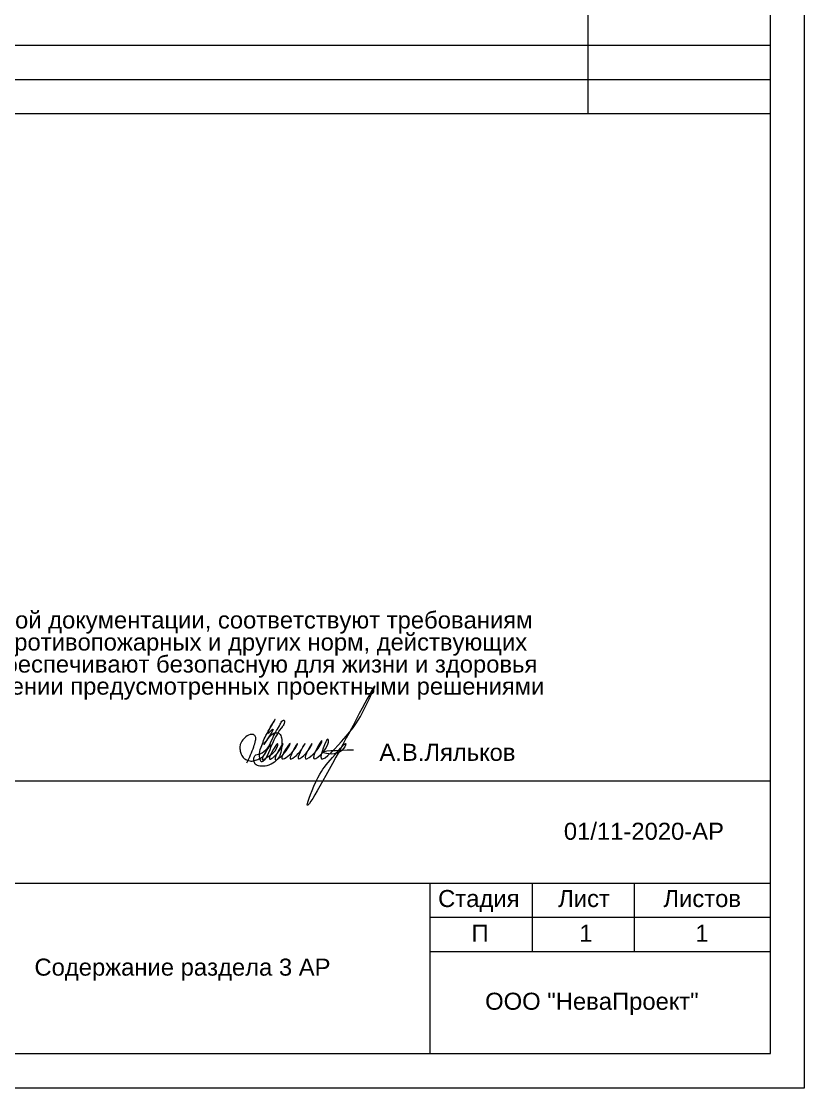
# Model space of a CAD drawing. Header units: metres. Extents: x -163 to 308, y -116 to 9.
# Drawn here: x -66.27 to -54.78, y -24.76 to -9.12 of the extents above; entities that cross this region are included whole.
import ezdxf
from ezdxf.enums import TextEntityAlignment as Align

# ---------------------------------------------------------------- set-up
doc = ezdxf.new("R2010")
doc.units = ezdxf.units.M
doc.header["$MEASUREMENT"] = 0
for name, color, linetype, lineweight in [('Level 50', 7, 'Continuous', 0), ('Level 63', 7, 'Continuous', 0), ('НВК', 7, 'Continuous', 0)]:
    doc.layers.add(name, color=color, linetype=linetype, lineweight=lineweight)
doc.styles.add('Style-Arial', font='arial.ttf')

# ---------------------------------------------------------------- blocks, each defined once
blk = doc.blocks.new('*U282')
at = {"layer": 'Level 50', "color": 7, "linetype": 'Continuous', "lineweight": 0}
for p, q in [((10.511, -14.85), (10.511, 14.85)), ((-10.489, -14.85), (10.511, -14.85))]:
    blk.add_line(p, q, dxfattribs=at)
at = {"layer": 'Level 50', "color": 7, "linetype": 'Continuous', "lineweight": 13}
for p, q in [((10.011, -14.35), (10.011, 14.35)), ((5.011, -12.85), (10.011, -12.85))]:
    blk.add_line(p, q, dxfattribs=at)
at = {"layer": 'Level 63', "color": 7, "linetype": 'Continuous', "lineweight": 13}
for p, q in [((-8.489, -10.35), (10.011, -10.35)), ((-1.989, -11.85), (10.011, -11.85)), ((5.011, -12.35), (10.011, -12.35)), ((-8.489, -14.35), (10.011, -14.35))]:
    blk.add_line(p, q, dxfattribs=at)
at = {"layer": 'Level 63', "color": 7, "linetype": 'Continuous', "lineweight": 13, "flags": 128}
for points in [[(5.011, -11.85), (5.011, -14.35)], [(6.511, -11.85), (6.511, -12.85)], [(8.011, -11.85), (8.011, -12.85)]]:
    blk.add_lwpolyline(points, dxfattribs=at)
at = {"layer": 'Level 63', "color": 7, "linetype": 'Continuous', "lineweight": 0, "style": 'Style-Arial'}
for s, p in [('Стадия', (5.73, -12.075)), ('Лист', (7.274, -12.075)), ('Листов', (9.008, -12.075)), ('ООО "НеваПроект"', (7.389, -13.582))]:
    blk.add_text(s, height=0.25, dxfattribs=at).set_placement(p, align=Align.MIDDLE_CENTER)

msp = doc.modelspace()

# ---------------------------------------------------------------- linework, layer by layer
at = {"color": 7, "linetype": 'Continuous', "lineweight": 13}
for p, q in [((-57.95825561, -10.47335527), (-57.95825561, -0.97335527)), ((-55.2794834, -10.47335527), (-73.77947456, -10.47335527))]:
    msp.add_line(p, q, dxfattribs=at)
at = {"color": 7, "linetype": 'Continuous', "lineweight": 0}
for p, q in [((-55.2794834, -9.47335527), (-73.77947456, -9.47335527)), ((-55.2794834, -9.97335527), (-73.77947456, -9.97335527))]:
    msp.add_line(p, q, dxfattribs=at)
at = {"color": 5, "linetype": 'Continuous', "lineweight": 0}
msp.add_spline([(-62.96449809, -19.99434171), (-62.86183269, -19.7595239), (-62.83664933, -19.66553834), (-62.83664933, -19.61233442), (-62.86787667, -19.58110709), (-62.91715694, -19.58110709), (-62.99450321, -19.62576298), (-63.04925573, -19.6955513), (-63.0637074, -19.73593964), (-63.0637074, -19.80455624), (-63.04665991, -19.86817834), (-63.00382303, -19.92887599), (-62.95456107, -19.95731739), (-62.88779845, -19.96846051), (-62.81974629, -19.95022599), (-62.76127018, -19.92362986), (-62.72116314, -19.89263009), (-62.64979937, -19.7690244), (-62.58360545, -19.6329609), (-62.52987998, -19.52253312), (-62.47365055, -19.42514089), (-62.43643709, -19.37297997), (-62.41907303, -19.36832729), (-62.41237954, -19.39330773), (-62.42339158, -19.43440523), (-62.45586442, -19.47924543), (-62.6470914, -19.84767605), (-62.7078594, -19.95292931), (-62.75337371, -19.97920701), (-62.76554711, -19.95812207), (-62.77120044, -19.93702358), (-62.77869256, -19.86155289), (-62.74556891, -19.73793376), (-62.65072682, -19.53124067), (-62.55246466, -19.36104561), (-62.64951838, -19.55835843), (-62.58637595, -19.50276533), (-62.71514817, -19.72580536), (-62.6143978, -19.59528119), (-62.5402268, -19.55245854), (-62.48398095, -19.56752957), (-62.45718233, -19.62765812), (-62.44927197, -19.72457863), (-62.52005109, -19.94739862), (-62.60781832, -20.0116874), (-62.67237732, -20.03862067), (-62.77158231, -20.04237277), (-62.84036079, -20.01321167), (-62.85287566, -19.99153528), (-62.86043195, -19.94092068), (-62.84666406, -19.88953819), (-62.77094856, -19.86195391), (-62.61804619, -19.72498053), (-62.73354, -19.95220902), (-62.67408175, -19.91788078), (-62.51984442, -19.76364345), (-62.50772537, -19.71841451), (-62.63289269, -19.93521069), (-62.49992736, -19.83422513), (-62.43157017, -19.71131541), (-62.5489249, -19.94434325), (-62.38705785, -19.81674597), (-62.32860013, -19.71131541), (-62.45180613, -19.92889328), (-62.28569523, -19.82288637), (-62.21921697, -19.71131541), (-62.32901077, -19.93116629), (-62.15913816, -19.79467145), (-62.11162704, -19.71131541), (-62.21324357, -19.92796613), (-62.01565203, -19.73592467), (-62.01078182, -19.72370895), (-62.10925006, -19.91601738), (-61.86509156, -19.6890565), (-61.86242634, -19.67910977), (-61.98651015, -19.91957123), (-61.7674398, -19.6889644), (-61.7674398, -19.66001934), (-61.87664869, -19.90785625), (-61.57639385, -19.6829997), (-61.23233508, -19.18992248), (-61.09738009, -18.89940211), (-62.07488006, -20.59248173), (-61.8917675, -20.1605011), (-61.6670324, -19.86990925), (-61.51389035, -19.71676721), (-61.56950782, -19.81309949), (-61.83957311, -19.84546928), (-61.39687397, -19.80290531)], degree=3, dxfattribs=at)

# ---------------------------------------------------------------- block references
at = {"layer": 'Level 63', "color": 7, "linetype": 'Continuous', "lineweight": 13}
msp.add_blockref('*U282', (-65.29081959, -9.9099069), dxfattribs=at)

# ---------------------------------------------------------------- texts
at = {"color": 7, "linetype": 'Continuous', "lineweight": 13, "style": 'Style-Arial'}
msp.add_text('01/11-2020-АР', height=0.25, dxfattribs=at).set_placement((-57.13835853, -20.87326926), align=Align.TOP_CENTER)
at = {"color": 7, "linetype": 'Continuous', "lineweight": 0, "style": 'Style-Arial'}
for s, p in [('П', (-59.66771062, -22.36890599)), ('1', (-58.08704666, -22.36890599)), ('1', (-56.38318274, -22.36890599))]:
    msp.add_text(s, height=0.25, dxfattribs=at).set_placement(p, align=Align.TOP_LEFT)
at = {"color": 7, "linetype": 'Continuous', "lineweight": 13, "insert": (-73.38155308, -17.77357554), "char_height": 0.25, "attachment_point": 1, "line_spacing_factor": 0.776524, "style": 'Style-Arial'}
msp.add_mtext('Технические решения, принятые в проектной документации, соответствуют требованиям\\Pэкологических, санитарно-гигиенических, противопожарных и других норм, действующих\\Pна территории Российской Федерации и обеспечивают безопасную для жизни и здоровья\\Pлюдей, эксплуатацию объекта при соблюдении предусмотренных проектными решениями\\Pусловий и мероприятий.\\P\\PГлавный архитектор проекта                                                                               А.В.Ляльков', dxfattribs=at)
at = {"layer": 'НВК', "color": 18, "linetype": 'Continuous', "lineweight": 13, "true_color": 0x000000, "style": 'Style-Arial'}
msp.add_text('Содержание раздела 3 АР', height=0.25, dxfattribs=at).set_placement((-66.08086556, -22.99140101), align=Align.MIDDLE_LEFT)

doc.saveas('drawing.dxf')
